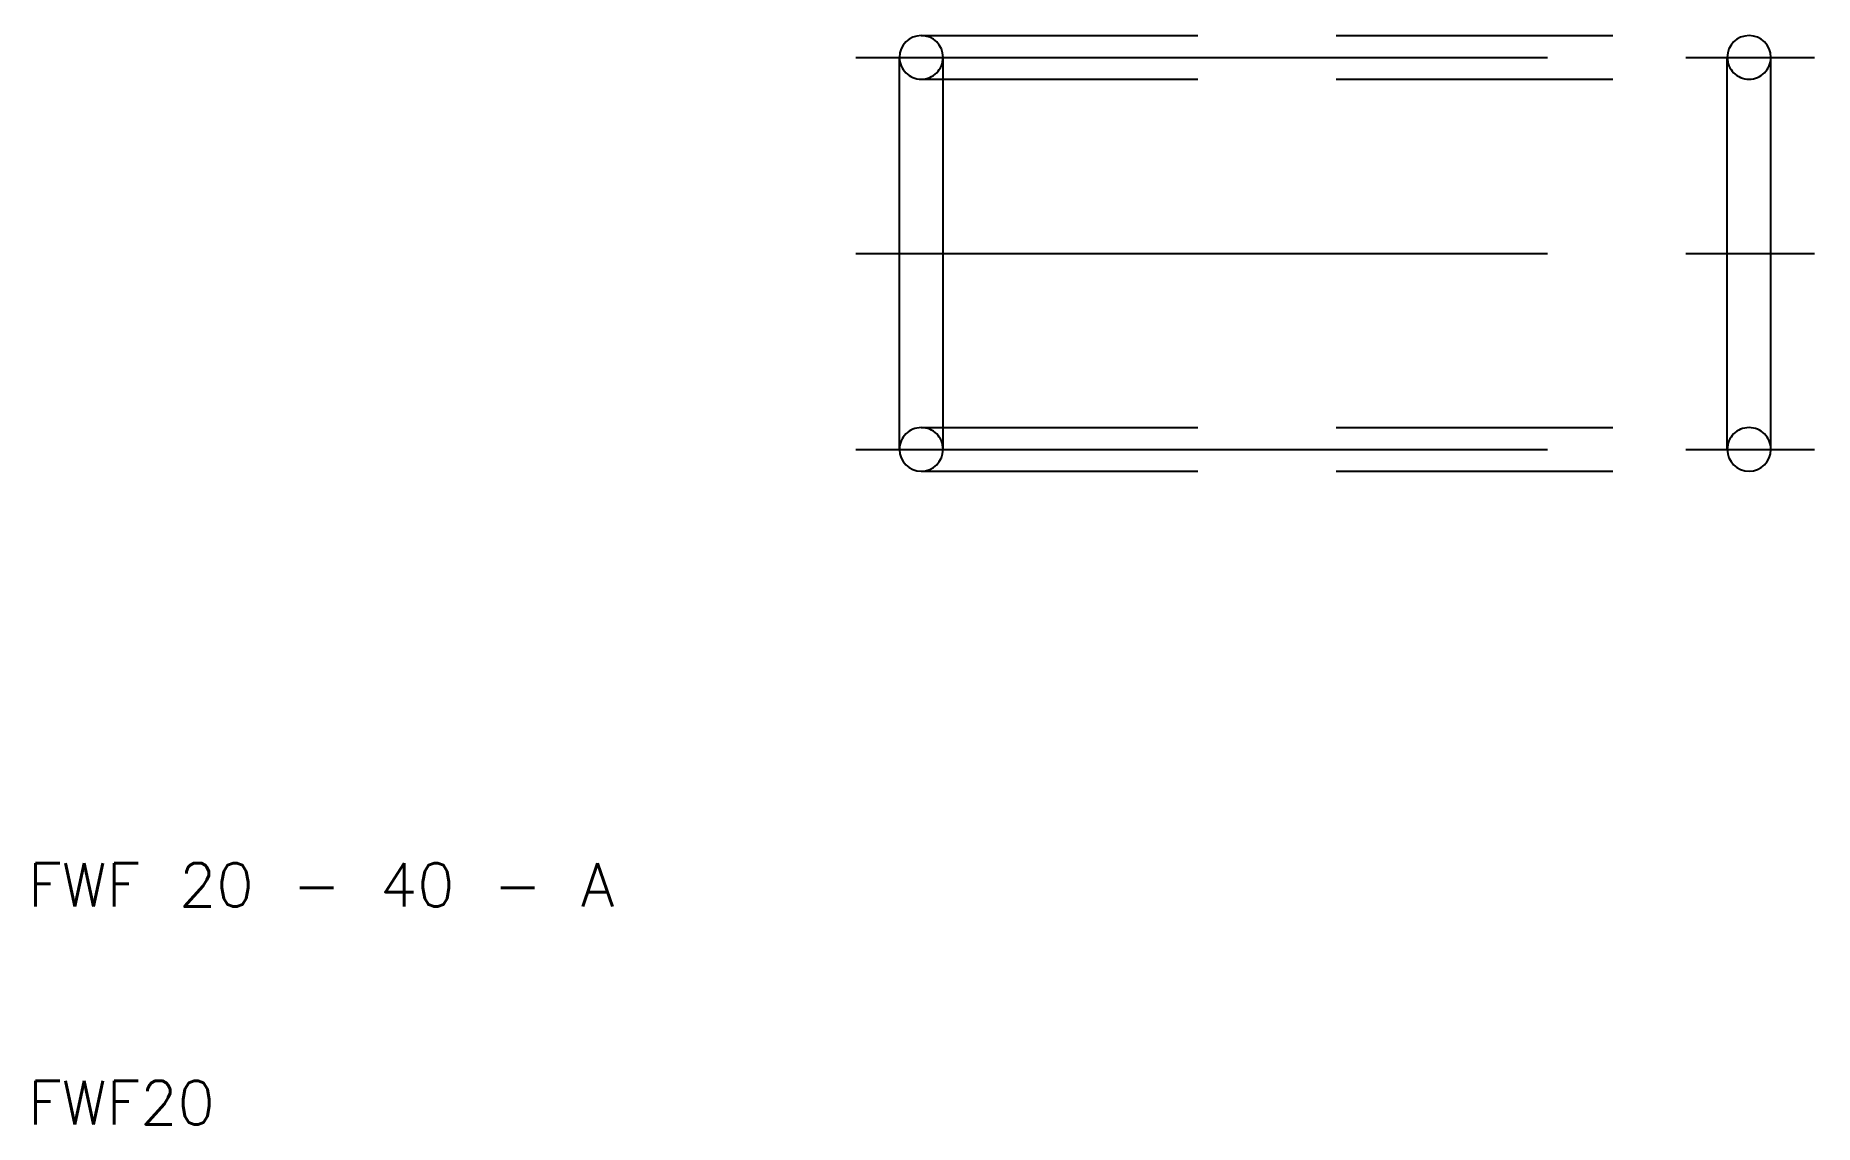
# Model space of a CAD drawing. Extents: x 10.3 to 92, y 10 to 60.
import ezdxf

# ---------------------------------------------------------------- set-up
doc = ezdxf.new("R2010")
doc.units = 0
doc.linetypes.add('CENTER', pattern=[50.8, 31.75, -6.35, 6.35, -6.35])
doc.linetypes.add('DASHED', pattern=[19.05, 12.7, -6.35])
doc.layers.get('0').update_dxf_attribs({"linetype": 'CONTINUOUS'})
doc.layers.add('CENTER', color=1, linetype='CENTER')
doc.styles.get("Standard").update_dxf_attribs({"font": 'txt.shx'})

msp = doc.modelspace()

# ---------------------------------------------------------------- linework, layer by layer
at = {"color": 3, "linetype": 'DASHED'}
for p, q in [((51, 60), (89, 60)), ((51, 58), (89, 58)), ((51, 42), (89, 42)), ((51, 40), (89, 40))]:
    msp.add_line(p, q, dxfattribs=at)
for p, q in [((50, 41), (50, 59)), ((52, 41), (52, 59)), ((88, 41), (88, 59)), ((90, 41), (90, 59))]:
    msp.add_line(p, q)
for centre, start, end in [((51, 59), 0, 180), ((89, 59), 0, 180), ((51, 41), 180, 0), ((89, 41), 180, 0)]:
    msp.add_arc(centre, 1, start, end)
for centre, start, end in [((51, 59), 180, 0), ((89, 59), 180, 0), ((51, 41), 0, 180), ((89, 41), 0, 180)]:
    msp.add_arc(centre, 1, start, end, dxfattribs=at)
at = {"layer": 'CENTER'}
for p, q in [((48, 59), (92, 59)), ((48, 50), (92, 50)), ((48, 41), (92, 41))]:
    msp.add_line(p, q, dxfattribs=at)

# ---------------------------------------------------------------- texts
for s, p in [('FWF 20 - 40 - A', (10, 20)), ('FWF20', (10, 10))]:
    msp.add_text(s, height=2).set_placement(p)

doc.saveas('drawing.dxf')
